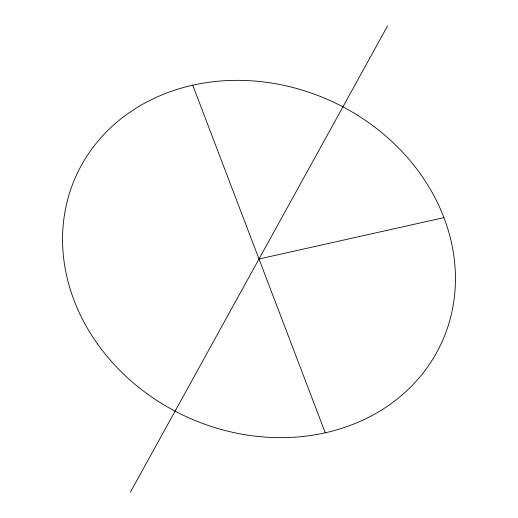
<?xml version="1.0" encoding="UTF-8"?>
<svg xmlns="http://www.w3.org/2000/svg" width="518" height="518" viewBox="0 0 518 518"><rect width="100%" height="100%" fill="white"/><g stroke="black" fill="none" stroke-linecap="round" stroke-linejoin="round"><path stroke-width="0.78" d="M130.432 492.1L387.568 25.9M259 259L443.932 217.631M192.741 85.198L325.259 432.802M97.513 343.939A200.9 173.634 24.6 0 0 436.622 352.641A200.9 173.634 24.6 0 0 242.864 80.413A200.9 173.634 24.6 0 0 97.513 343.939"/></g></svg>
